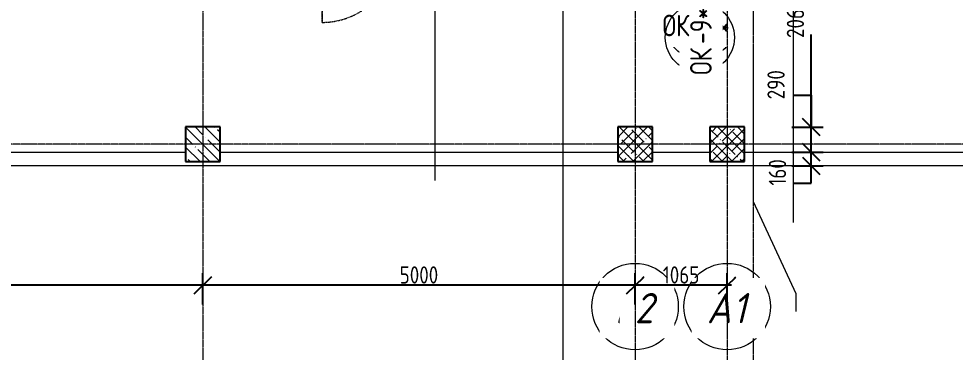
# Model space of a CAD drawing. Header units: millimetres. Extents: x -11854 to 4360091, y -19344 to 4989148.
# Drawn here: x 15549 to 26381, y -2743 to 1115 of the extents above; entities that cross this region are included whole.
import ezdxf

# ---------------------------------------------------------------- set-up
doc = ezdxf.new("R2010")
doc.units = ezdxf.units.MM
doc.linetypes.add('Линия сетки', pattern=[22.225, 12.7, -3.175, 3.175, -3.175])
doc.linetypes.add('Штрих', pattern=[6.35, 3.175, -3.175])
doc.layers.get('0').update_dxf_attribs({"color": 254})
doc.layers.get('Defpoints').update_dxf_attribs({"color": 254})
for name, color, linetype, lineweight in [('A-ANNO-DIMS', 254, 'Continuous', 9), ('A-DETL', 254, 'Continuous', 9), ('A-DOOR', 254, 'Continuous', 9), ('A-DOOR-FRAM', 254, 'Continuous', 18), ('A-GLAZ-IDEN', 254, 'Continuous', 9), ('A-WALL', 254, 'Continuous', 9), ('S-GRID', 254, 'Continuous', 9), ('S-GRID-IDEN', 254, 'Continuous', 9)]:
    doc.layers.add(name, color=color, linetype=linetype, lineweight=lineweight)
doc.styles.add('ISOCPEUR', font='isocpeur.ttf', dxfattribs={"width": 0.8, "height": 200})
doc.styles.add('ISOCPEUR_1', font='isocpeur.ttf', dxfattribs={"width": 0.8, "height": 250})
doc.styles.add('ISOCPEUR_I', font='isocpeui.ttf', dxfattribs={"width": 0.9, "height": 350})
doc.dimstyles.new('2_0_мм_ISOCPEUR_1', dxfattribs={"dimscale": 304.8, "dimtxt": 199.196235, "dimasz": 0.656168, "dimexe": 0.459318, "dimexo": 0.625, "dimgap": 0.065617, "dimtad": 1, "dimdec": 0, "dimtxsty": 'ISOCPEUR', "dimblk1": 'OBLIQUE', "dimblk2": 'OBLIQUE', "dimsah": 1, "dimcen": 2.5, "dimdle": 0.164042, "dimazin": 3, "dimtfac": 1, "dimtix": 1, "dimtmove": 1, "dimatfit": 3, "dimfxl": 0.787402, "dimfxlon": 1, "dimtvp": 1, "dimarcsym": 2})
pattern_1 = [(45, (542041.67, 20914.14), (-114.049253, 114.049253), []), (45, (542155.72, 20914.14), (-114.049253, 114.049253), [201.613, -40.323, 3.353, -36.97])]
pattern_2 = [(135, (23409.34, 513535.32), (-114.049253, -114.049253), []), (135, (23409.34, 513649.37), (-114.049253, -114.049253), [201.612, -40.322, 3.353, -36.97])]

# ---------------------------------------------------------------- blocks, each defined once
blk = doc.blocks.new('Ось сетки - Заголовок сетки - Окружность 5 мм-84278-1В')
at = {"layer": 'S-GRID-IDEN'}
blk.add_circle((0, 0), 5, dxfattribs=at)
blk = doc.blocks.new('_Oblique')
at = {"color": 0, "linetype": 'ByBlock', "lineweight": -2}
blk.add_line((-0.5, -0.5), (0.5, 0.5), dxfattribs=at)
blk = doc.blocks.new('*D859')
at = {"layer": 'A-ANNO-DIMS', "color": 0, "lineweight": -2, "transparency": 16777216}
for p, q in [((24492, -428), (24853, -428)), ((24713, -638), (24713, -378)), ((24492, -588), (24853, -588)), ((24713, -788), (24713, -588)), ((24513, -788), (24713, -788))]:
    blk.add_line(p, q, dxfattribs=at)
at = {"layer": 'Defpoints', "color": 0, "transparency": 16777216}
for p in [(24473, -428), (24713, -428), (24473, -588)]:
    blk.add_point(p, dxfattribs=at)
at = {"layer": 'A-ANNO-DIMS', "color": 0, "lineweight": -2, "transparency": 16777216, "xscale": 200, "yscale": 200, "zscale": 200}
for p, rotation in [((24713, -428), 90), ((24713, -588), 270)]:
    blk.add_blockref('_Oblique', p, dxfattribs=dict(at, rotation=rotation))
at = {"layer": 'A-ANNO-DIMS', "color": 0, "transparency": 16777216, "insert": (24224, -816), "char_height": 200, "width": 363.15, "attachment_point": 1, "rotation": 90, "line_spacing_factor": 1.149209, "style": 'ISOCPEUR'}
blk.add_mtext('\\A1;160', dxfattribs=at)
blk = doc.blocks.new('*D860')
at = {"layer": 'A-ANNO-DIMS', "color": 0, "lineweight": -2, "transparency": 16777216}
for p, q in [((24513, 230), (24713, 230)), ((24713, 230), (24713, -138)), ((24713, -478), (24713, -88)), ((24492, -138), (24853, -138)), ((24492, -428), (24853, -428))]:
    blk.add_line(p, q, dxfattribs=at)
at = {"layer": 'Defpoints', "color": 0, "transparency": 16777216}
for p in [(24473, -138), (24713, -138), (24473, -428)]:
    blk.add_point(p, dxfattribs=at)
at = {"layer": 'A-ANNO-DIMS', "color": 0, "lineweight": -2, "transparency": 16777216, "xscale": 200, "yscale": 200, "zscale": 200}
for p, rotation in [((24713, -138), 90), ((24713, -428), 270)]:
    blk.add_blockref('_Oblique', p, dxfattribs=dict(at, rotation=rotation))
at = {"layer": 'A-ANNO-DIMS', "color": 0, "transparency": 16777216, "insert": (24208, 183), "char_height": 200, "width": 399.92, "attachment_point": 1, "rotation": 90, "line_spacing_factor": 1.149209, "style": 'ISOCPEUR'}
blk.add_mtext('\\A1;290', dxfattribs=at)
blk = doc.blocks.new('*D861')
at = {"layer": 'A-ANNO-DIMS', "color": 0, "lineweight": -2, "transparency": 16777216}
for p, q in [((24713, 1972), (24713, 1387)), ((24492, 1922), (24853, 1922)), ((24713, -188), (24713, 931)), ((24492, -138), (24853, -138))]:
    blk.add_line(p, q, dxfattribs=at)
at = {"layer": 'Defpoints', "color": 0, "transparency": 16777216}
for p in [(24473, 1922), (24713, 1922), (24473, -138)]:
    blk.add_point(p, dxfattribs=at)
at = {"layer": 'A-ANNO-DIMS', "color": 0, "lineweight": -2, "transparency": 16777216, "xscale": 200, "yscale": 200, "zscale": 200}
for p, rotation in [((24713, 1922), 90), ((24713, -138), 270)]:
    blk.add_blockref('_Oblique', p, dxfattribs=dict(at, rotation=rotation))
at = {"layer": 'A-ANNO-DIMS', "color": 0, "transparency": 16777216, "insert": (24432, 892), "char_height": 200, "width": 533.23, "attachment_point": 1, "rotation": 90, "line_spacing_factor": 1.149209, "style": 'ISOCPEUR'}
blk.add_mtext('\\A1;2060', dxfattribs=at)
blk = doc.blocks.new('Марка окна - Марка окна-2857-1В')
at = {"layer": 'A-GLAZ-IDEN'}
blk.add_circle((0, 0), 4, dxfattribs=at)
blk = doc.blocks.new('Дверь_Двупольная_внутренняя ПВХ профиль - Дверной блок наружный металлический остекленный ДНМО 24х13 Л-6073768-1Г')
at = {"layer": 'A-DOOR', "linetype": 'Штрих'}
for p, q in [((618, 1000), (618, 150)), ((-618, 540), (-618, 150))]:
    blk.add_line(p, q, dxfattribs=at)
at = {"layer": 'A-DOOR'}
for p, q in [((620, 1000), (618, 1000)), ((-620, 540), (-618, 540)), ((-650, 150), (-630, 150)), ((-650, 80), (-650, 150)), ((-630, 150), (-630, 80)), ((-618, 150), (-620, 150)), ((618, 150), (620, 150)), ((650, 150), (630, 150)), ((630, 150), (630, 80)), ((650, 80), (650, 150)), ((-630, 80), (-650, 80)), ((630, 80), (650, 80))]:
    blk.add_line(p, q, dxfattribs=at)
at = {"layer": 'A-DOOR', "linetype": 'Штрих', "lineweight": 18}
for p, q in [((620, 150), (620, 1000)), ((-620, 150), (-620, 540))]:
    blk.add_line(p, q, dxfattribs=at)
at = {"layer": 'A-DOOR', "lineweight": 18}
for p, q in [((-116, 575), (-136, 540)), ((620, 150), (-116, 575)), ((-136, 540), (600, 115)), ((-620, 150), (-282, 345)), ((-282, 345), (-262, 310)), ((-262, 310), (-600, 115)), ((-600, 115), (-620, 150)), ((600, 115), (620, 150))]:
    blk.add_line(p, q, dxfattribs=at)
at = {"layer": 'A-DOOR', "linetype": 'Штрих'}
for centre, radius, start, end in [((620, 150), 850, 90, 180), ((-620, 150), 390, 360, 90)]:
    blk.add_arc(centre, radius, start, end, dxfattribs=at)
at = {"layer": 'A-DOOR-FRAM'}
for p, q in [((-630, 150), (-620, 150)), ((-630, 80), (-630, 150)), ((-620, 150), (-620, 110)), ((-620, 110), (-610, 110)), ((-610, 110), (-610, 80)), ((620, 110), (610, 110)), ((610, 110), (610, 80)), ((630, 150), (620, 150)), ((620, 150), (620, 110)), ((630, 80), (630, 150)), ((-610, 80), (-630, 80)), ((610, 80), (630, 80))]:
    blk.add_line(p, q, dxfattribs=at)
blk = doc.blocks.new('*D761')
at = {"layer": 'A-ANNO-DIMS', "color": 0, "lineweight": -2, "transparency": 16777216}
for p, q in [((22678, -2190), (22678, -1829)), ((23743, -2190), (23743, -1829)), ((23793, -1969), (22628, -1969))]:
    blk.add_line(p, q, dxfattribs=at)
at = {"layer": 'Defpoints', "color": 0, "transparency": 16777216}
for p in [(22678, -1969), (22678, -2209), (23743, -2209)]:
    blk.add_point(p, dxfattribs=at)
at = {"layer": 'A-ANNO-DIMS', "color": 0, "lineweight": -2, "transparency": 16777216, "xscale": 200, "yscale": 200, "zscale": 200, "rotation": 180}
blk.add_blockref('_Oblique', (22678, -1969), dxfattribs=at)
at = {"layer": 'A-ANNO-DIMS', "color": 0, "lineweight": -2, "transparency": 16777216, "xscale": 200, "yscale": 200, "zscale": 200}
blk.add_blockref('_Oblique', (23743, -1969), dxfattribs=at)
at = {"layer": 'A-ANNO-DIMS', "color": 0, "transparency": 16777216, "insert": (23210, -1849), "char_height": 200, "width": 496.46, "attachment_point": 5, "style": 'ISOCPEUR'}
blk.add_mtext('\\A1;1065', dxfattribs=at)
blk = doc.blocks.new('*D762')
at = {"layer": 'A-ANNO-DIMS', "color": 0, "lineweight": -2, "transparency": 16777216}
for p, q in [((17678, -2190), (17678, -1829)), ((22678, -2190), (22678, -1829)), ((22728, -1969), (17628, -1969))]:
    blk.add_line(p, q, dxfattribs=at)
at = {"layer": 'Defpoints', "color": 0, "transparency": 16777216}
for p in [(17678, -1969), (17678, -2209), (22678, -2209)]:
    blk.add_point(p, dxfattribs=at)
at = {"layer": 'A-ANNO-DIMS', "color": 0, "lineweight": -2, "transparency": 16777216, "xscale": 200, "yscale": 200, "zscale": 200, "rotation": 180}
blk.add_blockref('_Oblique', (17678, -1969), dxfattribs=at)
at = {"layer": 'A-ANNO-DIMS', "color": 0, "lineweight": -2, "transparency": 16777216, "xscale": 200, "yscale": 200, "zscale": 200}
blk.add_blockref('_Oblique', (22678, -1969), dxfattribs=at)
at = {"layer": 'A-ANNO-DIMS', "color": 0, "transparency": 16777216, "insert": (20178, -1849), "char_height": 200, "width": 533.23, "attachment_point": 5, "style": 'ISOCPEUR'}
blk.add_mtext('\\A1;5000', dxfattribs=at)
blk = doc.blocks.new('*D763')
at = {"layer": 'A-ANNO-DIMS', "color": 0, "lineweight": -2, "transparency": 16777216}
for p, q in [((12678, -2190), (12678, -1829)), ((17678, -2190), (17678, -1829)), ((17728, -1969), (12628, -1969))]:
    blk.add_line(p, q, dxfattribs=at)
at = {"layer": 'Defpoints', "color": 0, "transparency": 16777216}
for p in [(12678, -1969), (12678, -2209), (17678, -2209)]:
    blk.add_point(p, dxfattribs=at)
at = {"layer": 'A-ANNO-DIMS', "color": 0, "lineweight": -2, "transparency": 16777216, "xscale": 200, "yscale": 200, "zscale": 200, "rotation": 180}
blk.add_blockref('_Oblique', (12678, -1969), dxfattribs=at)
at = {"layer": 'A-ANNO-DIMS', "color": 0, "lineweight": -2, "transparency": 16777216, "xscale": 200, "yscale": 200, "zscale": 200}
blk.add_blockref('_Oblique', (17678, -1969), dxfattribs=at)
at = {"layer": 'A-ANNO-DIMS', "color": 0, "transparency": 16777216, "insert": (15178, -1849), "char_height": 200, "width": 533.23, "attachment_point": 5, "style": 'ISOCPEUR'}
blk.add_mtext('\\A1;5000', dxfattribs=at)
blk = doc.blocks.new('Марка окна - Марка окна-2857-1Г')
at = {"layer": 'A-GLAZ-IDEN'}
blk.add_circle((0, 0), 4, dxfattribs=at)

msp = doc.modelspace()

# ---------------------------------------------------------------- hatches: boundary and pattern name
at = {"layer": 'A-WALL'}
h = msp.add_hatch(dxfattribs=at)
h.set_pattern_fill('FP_1', color=8, angle=90, style=0, pattern_type=2)
h.set_pattern_definition(pattern_2)
h.paths.add_polyline_path([(17877.6, -137.6), (17477.6, -137.6), (17477.6, -537.6), (17877.6, -537.6)])
h = msp.add_hatch(dxfattribs=at)
h.set_pattern_fill('FP_2', color=8, style=0, pattern_type=2)
h.set_pattern_definition(pattern_1)
h.paths.add_polyline_path([(22877.6, -537.6), (22877.6, -137.6), (22477.6, -137.6), (22477.6, -537.6)])
h = msp.add_hatch(dxfattribs=at)
h.set_pattern_fill('FP_1', color=8, angle=90, style=0, pattern_type=2)
h.set_pattern_definition(pattern_2)
h.paths.add_polyline_path([(22877.6, -137.6), (22477.6, -137.6), (22477.6, -537.6), (22877.6, -537.6)])
h = msp.add_hatch(dxfattribs=at)
h.set_pattern_fill('FP_2', color=8, style=0, pattern_type=2)
h.set_pattern_definition(pattern_1)
h.paths.add_polyline_path([(23942.6, -537.6), (23942.6, -137.6), (23542.6, -137.6), (23542.6, -537.6)])
h = msp.add_hatch(dxfattribs=at)
h.set_pattern_fill('FP_1', color=8, angle=90, style=0, pattern_type=2)
h.set_pattern_definition(pattern_2)
h.paths.add_polyline_path([(23942.6, -137.6), (23542.6, -137.6), (23542.6, -537.6), (23942.6, -537.6)])

# ---------------------------------------------------------------- linework, layer by layer
at = {"layer": 'A-DETL', "color": 8, "lineweight": 18}
msp.add_line((24504.3, 14464.9), (24504.3, -1240.6), dxfattribs=at)
at = {"layer": 'A-DETL', "color": 8}
msp.add_line((20365.5, -756.5), (20365.5, 12283.1), dxfattribs=at)
at = {"layer": 'A-WALL', "color": 8, "lineweight": 25}
for p, q in [((17877.6, -137.6), (17477.6, -137.6)), ((17477.6, -137.6), (17477.6, -537.6)), ((17877.6, -537.6), (17877.6, -137.6)), ((22877.6, -137.6), (22477.6, -137.6)), ((22477.6, -137.6), (22477.6, -537.6)), ((22877.6, -137.6), (22477.6, -137.6)), ((22477.6, -137.6), (22477.6, -537.6)), ((22877.6, -537.6), (22877.6, -137.6)), ((22877.6, -537.6), (22877.6, -137.6)), ((23942.6, -137.6), (23542.6, -137.6)), ((23542.6, -137.6), (23542.6, -537.6)), ((23942.6, -137.6), (23542.6, -137.6)), ((23542.6, -137.6), (23542.6, -537.6)), ((23942.6, -537.6), (23942.6, -137.6)), ((23942.6, -537.6), (23942.6, -137.6)), ((17477.6, -537.6), (17877.6, -537.6)), ((22477.6, -537.6), (22877.6, -537.6)), ((22477.6, -537.6), (22877.6, -537.6)), ((23542.6, -537.6), (23942.6, -537.6)), ((23542.6, -537.6), (23942.6, -537.6))]:
    msp.add_line(p, q, dxfattribs=at)
at = {"layer": 'A-WALL', "color": 8}
for p, q in [((12877.6, -427.6), (17477.6, -427.6)), ((17877.6, -427.6), (22477.6, -427.6)), ((20365.5, -427.6), (22477.6, -427.6)), ((22877.6, -427.6), (23542.6, -427.6)), ((22877.6, -427.6), (23542.6, -427.6)), ((23942.6, -427.6), (27372.6, -427.6)), ((23942.6, -427.6), (24504.3, -427.6)), ((24504.3, -587.6), (207.6, -587.6)), ((48746.2, -587.6), (20365.5, -587.6))]:
    msp.add_line(p, q, dxfattribs=at)
at = {"layer": 'S-GRID', "color": 8, "linetype": 'Линия сетки'}
for p, q in [((21842.6, 26233.7), (21842.6, -3782.8)), ((24042.6, 26233.7), (24042.6, -3782.8)), ((21842.6, 24874.5), (21842.6, -2271)), ((21842.6, 21247.1), (21842.6, -3782.8)), ((17677.6, 15757.4), (17677.6, -3072.9)), ((22677.6, 14585), (22677.6, -1715.3)), ((23742.6, 8374.9), (23742.6, -1715.3)), ((26162.5, -337.6), (-3854.1, -337.6)), ((52010.5, -337.6), (18689, -337.6))]:
    msp.add_line(p, q, dxfattribs=at)
at = {"layer": 'S-GRID', "color": 8}
msp.add_line((24537.5, -2061.8), (24537.5, -2271), dxfattribs=at)

# ---------------------------------------------------------------- block references
at = {"layer": 'A-DOOR', "color": 8, "rotation": 180}
msp.add_blockref('Дверь_Двупольная_внутренняя ПВХ профиль - Дверной блок наружный металлический остекленный ДНМО 24х13 Л-6073768-1Г', (19677.6, 2072.4), dxfattribs=at)
at = {"layer": 'A-GLAZ-IDEN', "color": 8, "xscale": 99.99999999999991, "yscale": 99.99999999999991, "zscale": 99.99999999999991}
msp.add_blockref('Марка окна - Марка окна-2857-1В', (23427.5, 1048.3), dxfattribs=at)
at = {"layer": 'S-GRID-IDEN', "color": 8, "xscale": 99.99999999999991, "yscale": 99.99999999999991, "zscale": 99.99999999999991, "rotation": 180}
for p in [(22677.6, -2215.3), (23742.6, -2215.3)]:
    msp.add_blockref('Ось сетки - Заголовок сетки - Окружность 5 мм-84278-1В', p, dxfattribs=at)

# ---------------------------------------------------------------- dimensions: what is measured, and where the dimension line sits
at = {"layer": 'A-ANNO-DIMS', "color": 8}
for base, p1, p2, override, picture, middle in [((24713, 1922.4), (24473, -137.6), (24473, 1922.4), {"dimfxl": 2059.999999}, '*D861', (24565.1, 1158.6)), ((24713, -137.6), (24473, -427.6), (24473, -137.6), {"dimfxl": 290}, '*D860', (24565.1, 230)), ((24713, -427.6), (24473, -587.6), (24473, -427.6), {"dimfxl": 160}, '*D859', (24565.1, -776.5))]:
    dim = msp.add_linear_dim(base=base, p1=p1, p2=p2, angle=90, dimstyle='2_0_мм_ISOCPEUR_1', override=override, dxfattribs=at)
    dim.commit()
    dim.dimension.update_dxf_attribs({"geometry": picture, "text_midpoint": middle, "dimtype": 160, "text_rotation": 90})
dim = msp.add_linear_dim(base=(12677.6, -1969.2), p1=(17677.6, -2209.2), p2=(12677.6, -2209.2), angle=180, dimstyle='2_0_мм_ISOCPEUR_1', override={"dimfxl": 5000}, dxfattribs=at)
dim.commit()
dim.dimension.update_dxf_attribs({"geometry": '*D763', "text_midpoint": (15177.6, -1849.2)})

# ---------------------------------------------------------------- next in the draw order: texts
at = {"layer": 'A-GLAZ-IDEN', "color": 8, "insert": (22995.1, 1161.5), "char_height": 250, "width": 432.911, "attachment_point": 1, "style": 'ISOCPEUR_1', "bg_fill": 2}
msp.add_mtext('ОК', dxfattribs=at)
at = {"layer": 'S-GRID-IDEN', "color": 8, "char_height": 350, "attachment_point": 1, "style": 'ISOCPEUR_I', "bg_fill": 2}
for s, insert, width in [('\\fISOCPEUR|b0|i1|c204|p34|;\\W.9;Е', (22442.3, -2058), 281.392), ('\\fISOCPEUR|b0|i1|c204|p34|;\\W.9;А', (23507.3, -2058), 360.759)]:
    msp.add_mtext(s, dxfattribs=dict(at, insert=insert, width=width))

# ---------------------------------------------------------------- next in the draw order: texts
at = {"layer": 'A-GLAZ-IDEN', "color": 8, "insert": (23352.2, 1161.5), "char_height": 250, "width": 606.076, "attachment_point": 1, "style": 'ISOCPEUR_1', "bg_fill": 2}
msp.add_mtext('-9*', dxfattribs=at)
at = {"layer": 'S-GRID-IDEN', "color": 8, "char_height": 350, "attachment_point": 1, "style": 'ISOCPEUR_I', "bg_fill": 2}
for s, insert, width in [('\\fISOCPEUR|b0|i1|c204|p34|;\\W.9;2', (22674.5, -2058), 281.392), ('\\fISOCPEUR|b0|i1|c204|p34|;\\W.9;1', (23805, -2058), 202.025)]:
    msp.add_mtext(s, dxfattribs=dict(at, insert=insert, width=width))

# ---------------------------------------------------------------- next in the draw order: linework, layer by layer
at = {"layer": 'S-GRID', "color": 8, "linetype": 'Линия сетки'}
for p, q in [((24042.6, 24874.5), (24042.6, -1001)), ((22677.6, 14585), (22677.6, -3072.9)), ((23742.6, 8374.9), (23742.6, -3072.9))]:
    msp.add_line(p, q, dxfattribs=at)
at = {"layer": 'S-GRID', "color": 8}
msp.add_line((24042.6, -1001), (24537.5, -2061.8), dxfattribs=at)

# ---------------------------------------------------------------- next in the draw order: block references
at = {"layer": 'A-GLAZ-IDEN', "color": 8, "xscale": 99.99999999999991, "yscale": 99.99999999999991, "zscale": 99.99999999999991, "rotation": 89.99999999999999}
msp.add_blockref('Марка окна - Марка окна-2857-1Г', (23427.5, 897.6), dxfattribs=at)

# ---------------------------------------------------------------- next in the draw order: dimensions: what is measured, and where the dimension line sits
at = {"layer": 'A-ANNO-DIMS', "color": 8}
for base, p1, p2, override, picture, middle in [((17677.6, -1969.2), (22677.6, -2209.2), (17677.6, -2209.2), {"dimfxl": 5000}, '*D762', (20177.6, -1849.2)), ((22677.6, -1969.2), (23742.6, -2209.2), (22677.6, -2209.2), {"dimfxl": 1065}, '*D761', (23210.1, -1849.2))]:
    dim = msp.add_linear_dim(base=base, p1=p1, p2=p2, angle=180, dimstyle='2_0_мм_ISOCPEUR_1', override=override, dxfattribs=at)
    dim.commit()
    dim.dimension.update_dxf_attribs({"geometry": picture, "text_midpoint": middle})

# ---------------------------------------------------------------- next in the draw order: texts
at = {"layer": 'A-GLAZ-IDEN', "color": 8, "insert": (23314.4, 465.1), "char_height": 250, "width": 432.911, "attachment_point": 1, "rotation": 90, "style": 'ISOCPEUR_1', "bg_fill": 2}
msp.add_mtext('ОК', dxfattribs=at)

# ---------------------------------------------------------------- next in the draw order: texts
at = {"layer": 'A-GLAZ-IDEN', "color": 8, "insert": (23314.4, 822.3), "char_height": 250, "width": 606.076, "attachment_point": 1, "rotation": 90, "style": 'ISOCPEUR_1', "bg_fill": 2}
msp.add_mtext('-9*', dxfattribs=at)

doc.saveas('drawing.dxf')
